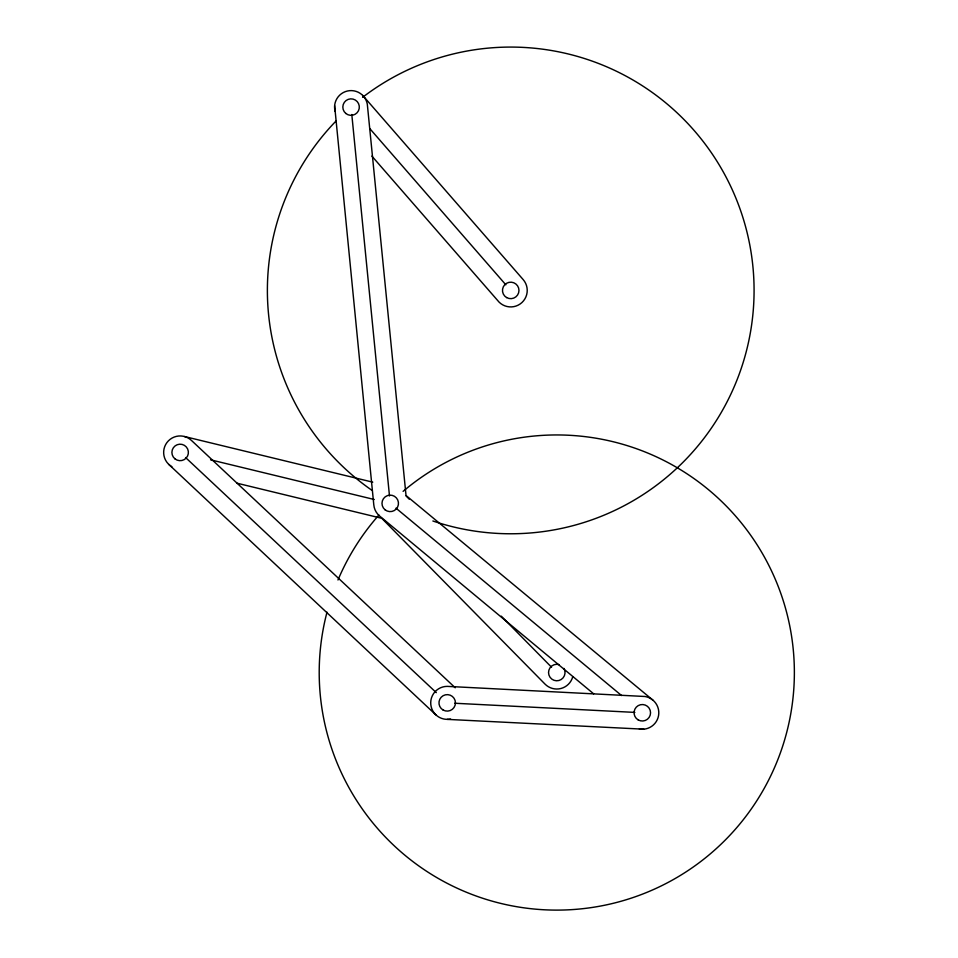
<?xml version="1.0" encoding="UTF-8"?>
<svg xmlns="http://www.w3.org/2000/svg" width="958" height="958" viewBox="0 0 958 958"><rect width="100%" height="100%" fill="white"/><g stroke="black" fill="none" stroke-linecap="round" stroke-linejoin="round"><path stroke-width="1.44" d="M447.206 719.374L643.848 729.194M454.655 703.244L634.855 712.393M184.415 436.501L372.758 482.173M210.568 459.816L374.291 499.513M236.77 483.143L381.763 518.302L545.03 684.108A16.502 16.502 0 0 0 572.692 676.923M652.973 700.19L406.024 495.49L367.309 104.183A16.502 16.502 0 0 0 347.467 90.998A16.502 16.502 0 0 0 335.132 111.368M395.977 508.159L621.586 695.556M593.649 693.808L379.584 515.991A16.502 16.502 0 0 1 373.788 504.782L334.629 105.715M455.23 687.772L191.432 440.405A16.502 16.502 0 0 0 166.896 442.608A16.502 16.502 0 0 0 171.889 466.726M185.589 457.553L436.309 692.646M168.859 464.474L435.926 714.908M406.084 495.969L409.222 499.166M501.262 616.15L551.545 667.211M362.735 95.429L523.176 279.592A16.502 16.502 0 0 1 521.99 302.488A16.502 16.502 0 0 1 499.058 302.093L371.896 156.118M369.68 128.468L505.836 284.801M351.802 114.517L389.487 495.957M403.102 491.358A237.572 237.572 0 0 1 777.118 583.661A237.572 237.572 0 0 1 571.806 909.633A237.572 237.572 0 0 1 327.001 612.174M337.97 579.997A237.572 237.572 0 0 1 378.877 515.069M362.603 97.345A243.356 243.356 0 0 1 750.797 250.601A243.356 243.356 0 0 1 432.872 520.984M372.159 490.472A243.356 243.356 0 0 1 335.983 121.067M639.357 729.002A16.502 16.502 0 0 0 658.553 715.626A16.502 16.502 0 0 0 645.069 696.502L447.206 686.371A16.502 16.502 0 0 0 430.801 704.573A16.502 16.502 0 0 0 450.595 719.015M563.927 668.409A8.251 8.251 0 0 1 558.921 680.503A8.251 8.251 0 0 1 548.539 672.528A8.251 8.251 0 0 1 558.921 664.565M345.838 113.475A8.251 8.251 0 0 0 359.214 108.446A8.251 8.251 0 0 0 348.161 99.381A8.251 8.251 0 0 0 345.838 113.475M443.087 710.01A8.251 8.251 0 0 0 455.457 702.873A8.251 8.251 0 0 0 443.087 695.724A8.251 8.251 0 0 0 443.087 710.01M638.184 719.913A8.251 8.251 0 0 0 650.554 712.764A8.251 8.251 0 0 0 638.184 705.627A8.251 8.251 0 0 0 638.184 719.913M174.907 458.81A8.251 8.251 0 0 0 188.283 453.781A8.251 8.251 0 0 0 177.23 444.716A8.251 8.251 0 0 0 174.907 458.81M384.996 509.752A8.251 8.251 0 0 0 398.36 504.722A8.251 8.251 0 0 0 387.319 495.657A8.251 8.251 0 0 0 384.996 509.752M506.602 297.567A8.251 8.251 0 0 0 518.973 290.43A8.251 8.251 0 0 0 506.602 283.281A8.251 8.251 0 0 0 506.602 297.567"/></g></svg>
